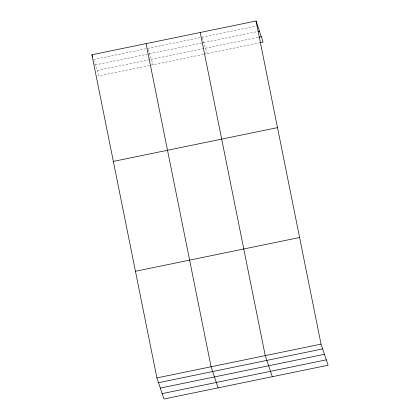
<?xml version="1.0" encoding="UTF-8"?>
<svg xmlns="http://www.w3.org/2000/svg" width="420" height="420" viewBox="0 0 420 420"><rect width="100%" height="100%" fill="white"/><g stroke="black" fill="none" stroke-linecap="round" stroke-linejoin="round"><path stroke-width="0.32" stroke-dasharray="2.1 1.58" d="M93.497 59.551L145.756 48.799M147.667 48.405L200.56 37.522M201.836 37.265L256.363 26.045M95.303 64.932L258.163 31.427M97.157 70.481L258.095 37.375M203.474 54.364L98.957 75.868L93.902 60.748M204.109 54.233L259.255 42.887M202.036 37.863L207.296 53.576M148.066 49.602L153.127 64.722"/><path stroke-width="0.63" d="M256.048 21L321.043 344.132L328.099 365.232L163.952 399L156.896 377.906L91.901 54.768L256.048 21L263.104 42.095L259.896 42.756M258.163 31.427L259.45 31.164M258.736 37.238L261.303 36.713M113.348 161.406L277.494 127.633M135.445 271.268L299.591 237.5M156.896 377.906L321.043 344.132M158.492 382.683L322.639 348.915M160.298 388.07L324.445 354.296M162.152 393.614L326.298 359.846M272.291 376.714L265.23 355.614L200.235 32.482M218.122 387.854L211.066 366.76L146.071 43.627M91.901 54.768L92.699 57.162"/></g></svg>
